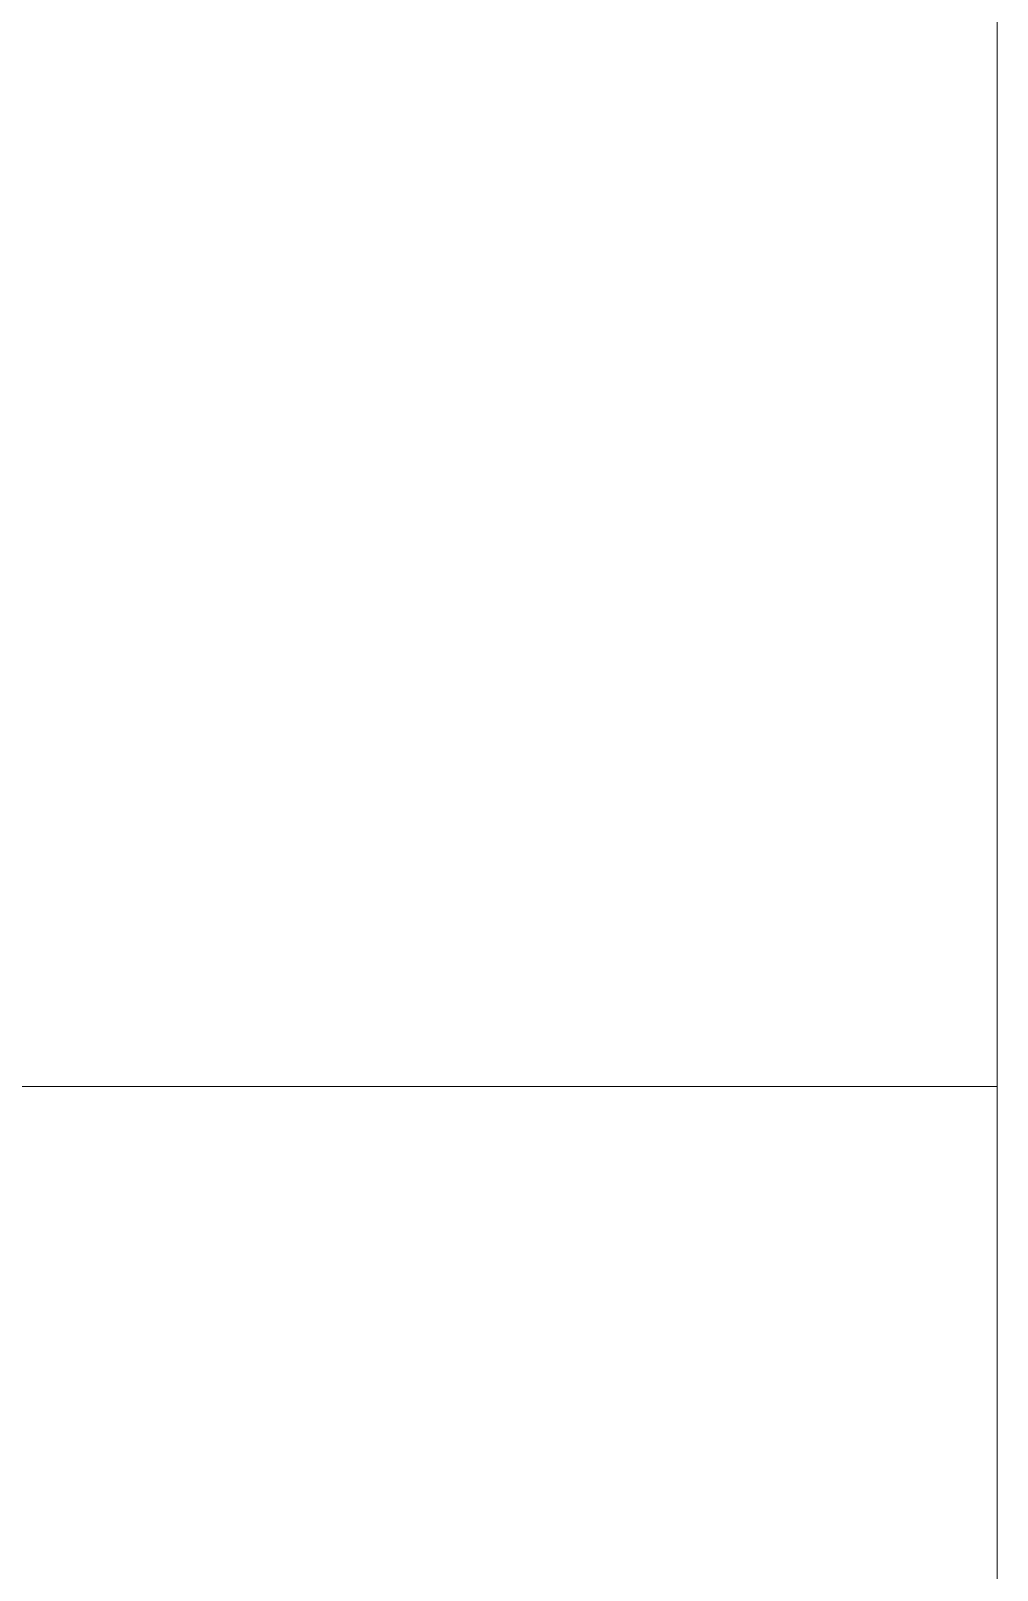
# Model space of a CAD drawing. Header units: inches. Extents: x -246178 to 57169, y -29325 to 19878.
# Drawn here: x 10217.7 to 10397.9, y -8490.2 to -8203 of the extents above; entities that cross this region are included whole.
import ezdxf

# ---------------------------------------------------------------- set-up
doc = ezdxf.new("R2010")
doc.units = ezdxf.units.IN
doc.header["$LTSCALE"] = 25
doc.header["$MEASUREMENT"] = 0
doc.linetypes.add('DASHDOT', pattern=[25.4, 12.7, -6.35, 0, -6.35])
doc.layers.get('0').update_dxf_attribs({"color": 8})
for name, color, linetype, lineweight in [('00-Ground Floor$0$Frame', 252, 'Continuous', 9), ('00-Ground Floor$0$Walls', 251, 'Continuous', 5), ('E-LITE-CLNG-CNDT', 6, 'DASHDOT', 35)]:
    doc.layers.add(name, color=color, linetype=linetype, lineweight=lineweight)

# ---------------------------------------------------------------- blocks, each defined once
blk = doc.blocks.new('00-Ground Floor$0$A$C694D4C9C')
at = {"color": 254, "linetype": 'Continuous'}
for p, q in [((10397.93, -2747.43, 0), (10397.93, -11267.43, 0)), ((9197.93, -8400), (10397.93, -8400))]:
    blk.add_line(p, q, dxfattribs=at)
blk = doc.blocks.new('00-Ground Floor$0$A$Ce9e1c4c3')
at = {"layer": '00-Ground Floor$0$Frame'}
blk.add_blockref('00-Ground Floor$0$A$C694D4C9C', (-100000, 0), dxfattribs=at)
blk = doc.blocks.new('00-Ground Floor')
at = {"layer": '00-Ground Floor$0$Walls'}
blk.add_line((10397.93, -8677.43, 0), (10397.93, -7547.43, 0), dxfattribs=at)
at = {"color": 254}
blk.add_blockref('00-Ground Floor$0$A$Ce9e1c4c3', (100000, 0), dxfattribs=at)

msp = doc.modelspace()

# ---------------------------------------------------------------- block references
at = {"layer": 'E-LITE-CLNG-CNDT'}
msp.add_blockref('00-Ground Floor', (0, 0), dxfattribs=at)

doc.saveas('drawing.dxf')
